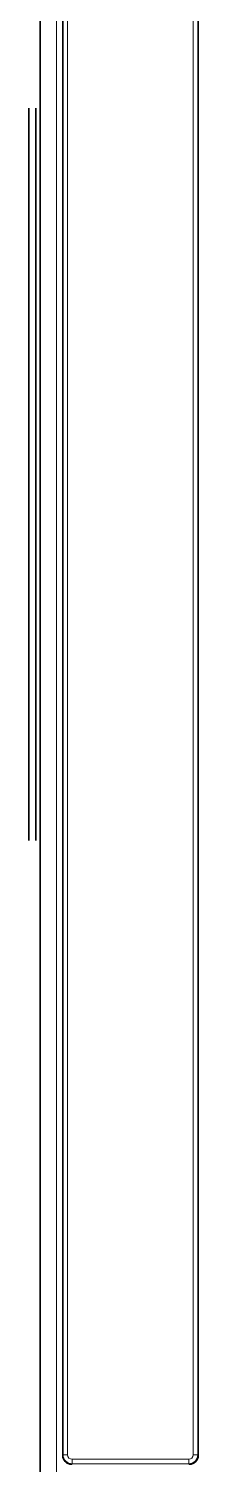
# Model space of a CAD drawing. Header units: inches. Extents: x -1096 to 3103, y -191 to 3207.
# Drawn here: x 1259.4 to 1278.1, y 2619.6 to 2778.4 of the extents above; entities that cross this region are included whole.
import ezdxf

# ---------------------------------------------------------------- set-up
doc = ezdxf.new("R2010")
doc.units = ezdxf.units.IN

msp = doc.modelspace()

# ---------------------------------------------------------------- linework, layer by layer
at = {"lineweight": 35}
for p, q in [((1263.11, 2620.64), (1263.11, 3046.64)), ((1278.11, 3046.64), (1278.11, 2620.64)), ((1260.61, 2455.28), (1260.61, 3028.14)), ((1259.36, 2769.63), (1259.36, 2688.65)), ((1260.16, 2769.63), (1260.16, 2688.65))]:
    msp.add_line(p, q, dxfattribs=at)
at = {"lineweight": 13}
for p, q in [((1263.16, 2620.69), (1263.16, 3046.59)), ((1263.66, 3046.59), (1263.66, 2620.69)), ((1277.55, 2620.69), (1277.55, 3046.59)), ((1278.05, 3046.59), (1278.05, 2620.69)), ((1262.41, 3028.14), (1262.41, 2456.19)), ((1263.11, 2620.64), (1263.16, 2620.69)), ((1263.16, 2620.69), (1263.66, 2620.69)), ((1264.16, 2619.69), (1264.16, 2620.19)), ((1264.16, 2620.19), (1277.05, 2620.19)), ((1277.05, 2619.69), (1277.05, 2620.19)), ((1278.05, 2620.69), (1277.55, 2620.69)), ((1278.05, 2620.69), (1278.11, 2620.64)), ((1264.16, 2619.69), (1264.11, 2619.64)), ((1277.05, 2619.69), (1264.16, 2619.69)), ((1277.11, 2619.64), (1277.05, 2619.69))]:
    msp.add_line(p, q, dxfattribs=at)
at = {"lineweight": 35}
for centre, major_axis in [((1264.11, 2620.64), (0.707, 0.707)), ((1277.11, 2620.64), (-0.707, 0.707))]:
    msp.add_ellipse(centre, major_axis=major_axis, ratio=0.999695, start_param=2.356347, end_param=3.926839, dxfattribs=at)
at = {"lineweight": 13}
for centre, major_axis, ratio, start_param, end_param in [((1264.16, 2620.69), (-0.707, -0.707), 1, 5.497939, 7.068431), ((1264.16, 2620.69), (0.354, 0.354), 0.999695, 2.356347, 3.926839), ((1277.05, 2620.69), (0.707, -0.707), 1, 5.497939, 7.068431), ((1277.05, 2620.69), (-0.354, 0.354), 0.999695, 2.356347, 3.926839)]:
    msp.add_ellipse(centre, major_axis=major_axis, ratio=ratio, start_param=start_param, end_param=end_param, dxfattribs=at)

doc.saveas('drawing.dxf')
